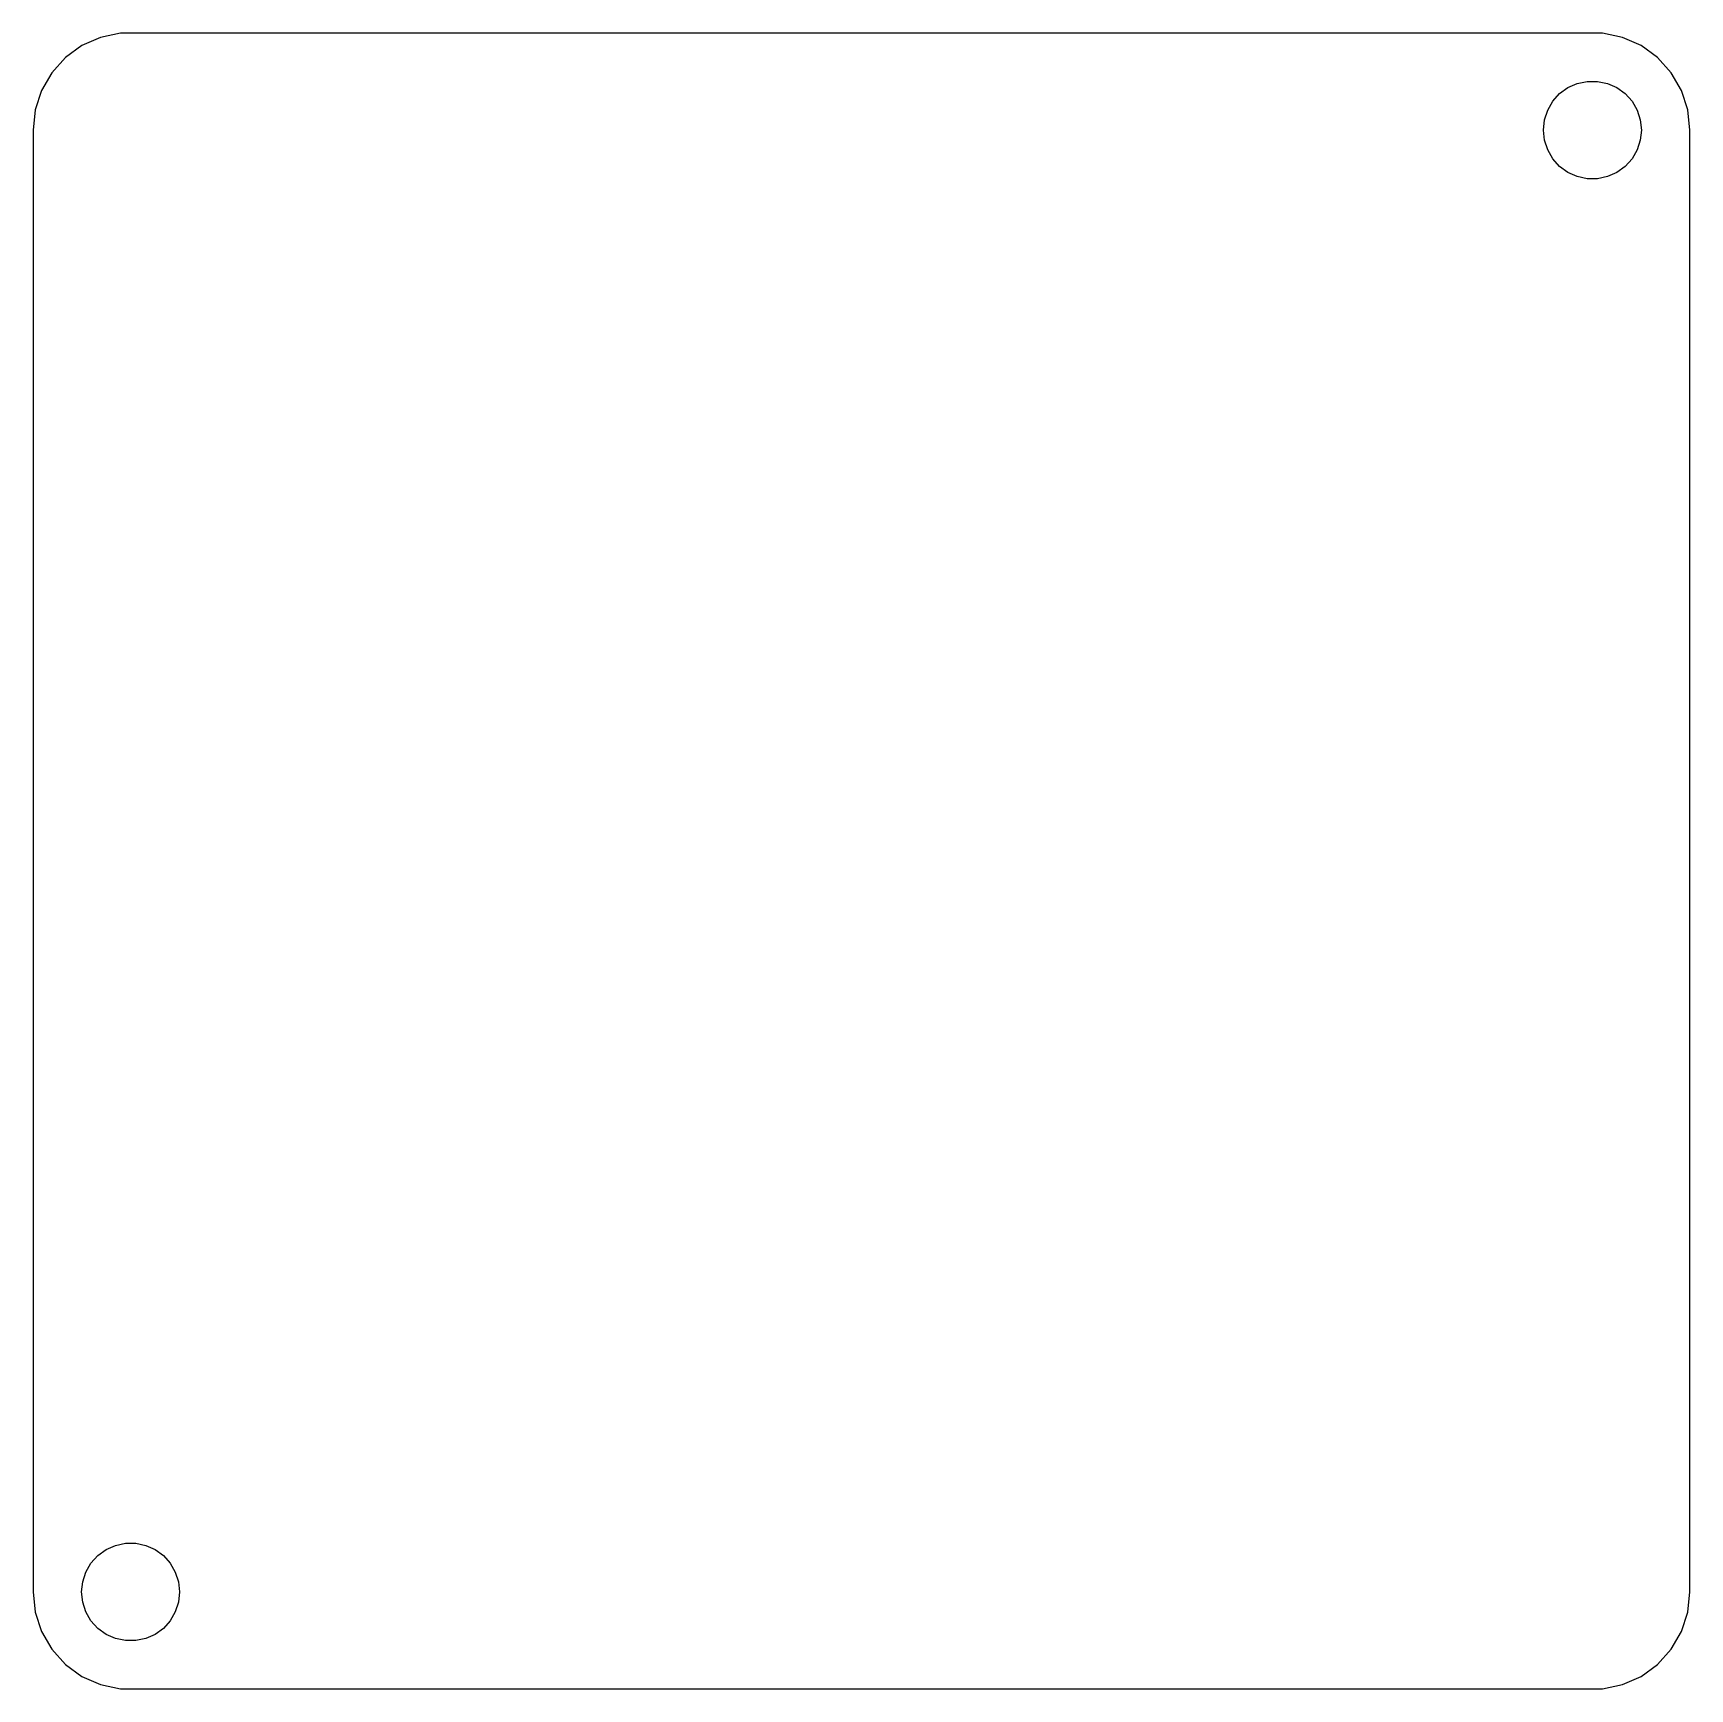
# Model space of a CAD drawing. Header units: metres. Extents: x -17 to 17, y -17 to 17.
import ezdxf

# ---------------------------------------------------------------- set-up
doc = ezdxf.new("R2010")
doc.units = ezdxf.units.M

msp = doc.modelspace()

# ---------------------------------------------------------------- linework, layer by layer
for p, q in [((-16, 16.732), (-16.3383, 16.4863)), ((-15.618, 16.9021), (-16, 16.732)), ((-15.209, 16.989), (-15.618, 16.9021)), ((15.209, 16.989), (-15.209, 16.989)), ((15.618, 16.9021), (15.209, 16.989)), ((16, 16.732), (15.618, 16.9021)), ((16.3383, 16.4863), (16, 16.732)), ((-16.3383, 16.4863), (-16.618, 16.1756)), ((16.618, 16.1756), (16.3383, 16.4863)), ((-16.618, 16.1756), (-16.8271, 15.8135)), ((14.6894, 15.9558), (14.8949, 15.9995)), ((14.8949, 15.9995), (15.105, 15.9995)), ((15.105, 15.9995), (15.3105, 15.9558)), ((16.8271, 15.8135), (16.618, 16.1756)), ((-16.8271, 15.8135), (-16.9563, 15.4158)), ((14.1869, 15.5907), (14.3275, 15.7469)), ((14.3275, 15.7469), (14.4975, 15.8703)), ((14.4975, 15.8703), (14.6894, 15.9558)), ((15.3105, 15.9558), (15.5025, 15.8703)), ((15.5025, 15.8703), (15.6725, 15.7469)), ((15.6725, 15.7469), (15.813, 15.5907)), ((16.9563, 15.4158), (16.8271, 15.8135)), ((-16.9563, 15.4158), (-17, 15)), ((14.017, 15.2089), (14.0819, 15.4088)), ((14.0819, 15.4088), (14.1869, 15.5907)), ((15.813, 15.5907), (15.9181, 15.4088)), ((15.9181, 15.4088), (15.983, 15.2089)), ((17, 15), (16.9563, 15.4158)), ((-17, 15), (-17, -15)), ((13.995, 15), (14.017, 15.2089)), ((14.017, 14.791), (13.995, 15)), ((15.983, 15.2089), (16.005, 15)), ((16.005, 15), (15.983, 14.791)), ((17, -15), (17, 15)), ((14.0819, 14.5912), (14.017, 14.791)), ((15.983, 14.791), (15.9181, 14.5912)), ((14.1869, 14.4093), (14.0819, 14.5912)), ((14.3275, 14.2531), (14.1869, 14.4093)), ((15.813, 14.4093), (15.6725, 14.2531)), ((15.9181, 14.5912), (15.813, 14.4093)), ((14.4975, 14.1296), (14.3275, 14.2531)), ((14.6894, 14.0442), (14.4975, 14.1296)), ((14.8949, 14.0005), (14.6894, 14.0442)), ((15.105, 14.0005), (14.8949, 14.0005)), ((15.3105, 14.0442), (15.105, 14.0005)), ((15.5025, 14.1296), (15.3105, 14.0442)), ((15.6725, 14.2531), (15.5025, 14.1296)), ((-15.813, -14.4093), (-15.6725, -14.2531)), ((-15.6725, -14.2531), (-15.5025, -14.1296)), ((-15.5025, -14.1296), (-15.3105, -14.0442)), ((-15.3105, -14.0442), (-15.105, -14.0005)), ((-15.105, -14.0005), (-14.8949, -14.0005)), ((-14.8949, -14.0005), (-14.6894, -14.0442)), ((-14.6894, -14.0442), (-14.4975, -14.1296)), ((-14.4975, -14.1296), (-14.3275, -14.2531)), ((-14.3275, -14.2531), (-14.1869, -14.4093)), ((-15.983, -14.791), (-15.9181, -14.5912)), ((-15.9181, -14.5912), (-15.813, -14.4093)), ((-14.1869, -14.4093), (-14.0819, -14.5912)), ((-14.0819, -14.5912), (-14.017, -14.791)), ((-16.005, -15), (-15.983, -14.791)), ((-14.017, -14.791), (-13.995, -15)), ((-17, -15), (-16.9563, -15.4158)), ((-15.983, -15.2089), (-16.005, -15)), ((-15.9181, -15.4088), (-15.983, -15.2089)), ((-14.017, -15.2089), (-14.0819, -15.4088)), ((-13.995, -15), (-14.017, -15.2089)), ((16.9563, -15.4158), (17, -15)), ((-16.9563, -15.4158), (-16.8271, -15.8135)), ((-15.813, -15.5907), (-15.9181, -15.4088)), ((-15.6725, -15.7469), (-15.813, -15.5907)), ((-14.1869, -15.5907), (-14.3275, -15.7469)), ((-14.0819, -15.4088), (-14.1869, -15.5907)), ((16.8271, -15.8135), (16.9563, -15.4158)), ((-16.8271, -15.8135), (-16.618, -16.1756)), ((-15.5025, -15.8703), (-15.6725, -15.7469)), ((-15.3105, -15.9558), (-15.5025, -15.8703)), ((-15.105, -15.9995), (-15.3105, -15.9558)), ((-14.6894, -15.9558), (-14.8949, -15.9995)), ((-14.4975, -15.8703), (-14.6894, -15.9558)), ((-14.3275, -15.7469), (-14.4975, -15.8703)), ((16.618, -16.1756), (16.8271, -15.8135)), ((-16.618, -16.1756), (-16.3383, -16.4863)), ((-14.8949, -15.9995), (-15.105, -15.9995)), ((16.3383, -16.4863), (16.618, -16.1756)), ((-16.3383, -16.4863), (-16, -16.732)), ((16, -16.732), (16.3383, -16.4863)), ((-16, -16.732), (-15.618, -16.9021)), ((-15.618, -16.9021), (-15.209, -16.989)), ((-15.209, -16.989), (15.209, -16.989)), ((15.209, -16.989), (15.618, -16.9021)), ((15.618, -16.9021), (16, -16.732))]:
    msp.add_line(p, q)

doc.saveas('drawing.dxf')
